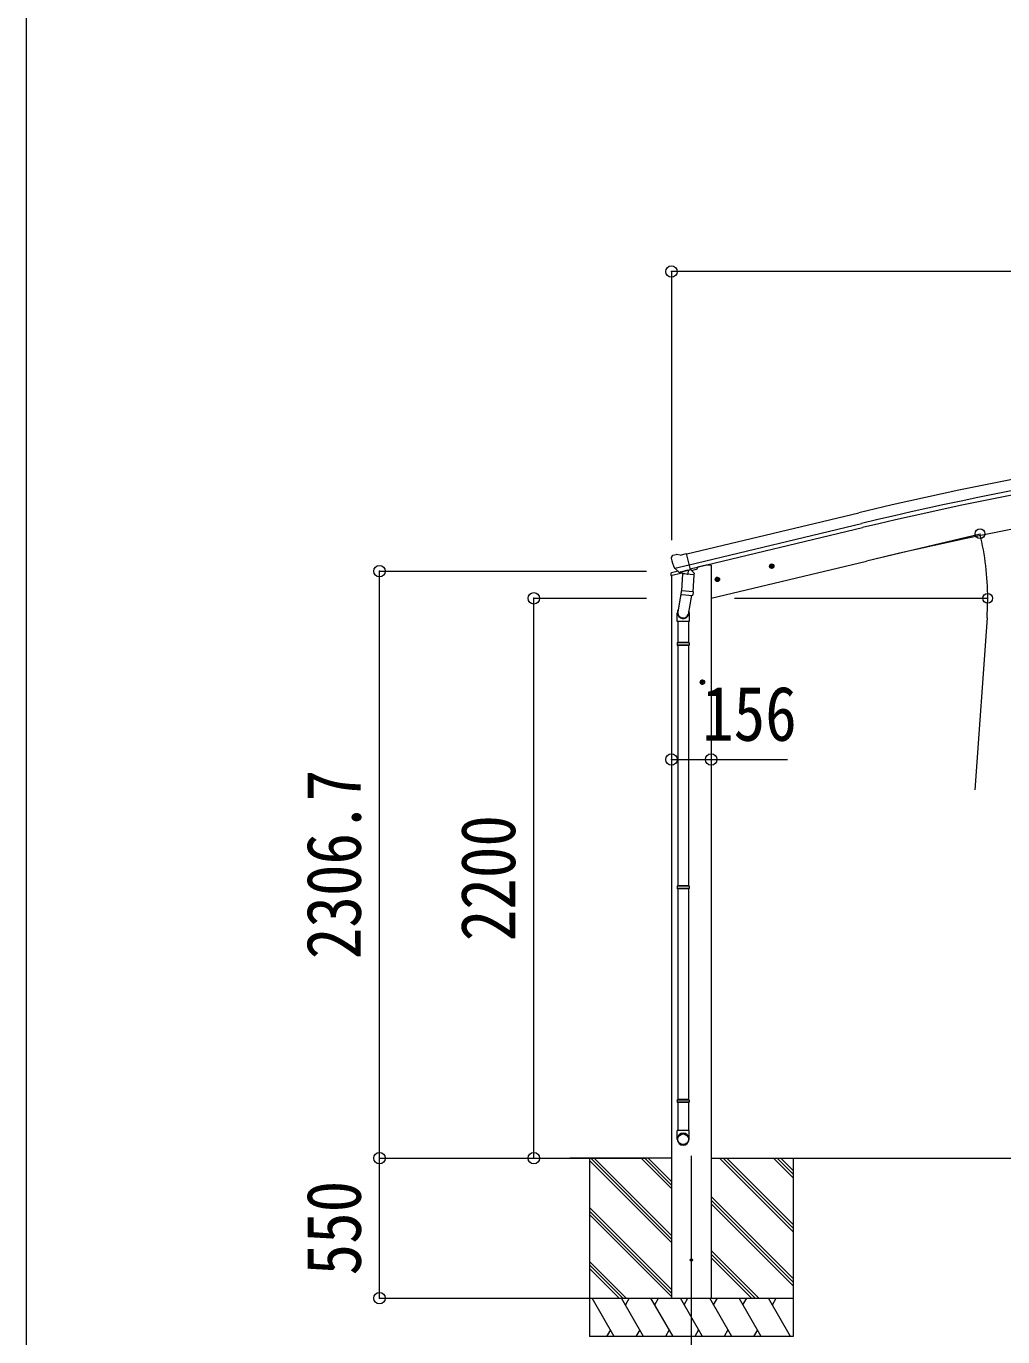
# Model space of a CAD drawing. Units: millimetres at full size. Extents: x -12578 to 12718, y -8779 to 8681.
# Drawn here: x -12578 to -8743, y -5199 to -49 of the extents above; entities that cross this region are included whole.
import ezdxf
from ezdxf.enums import TextEntityAlignment as Align

# ---------------------------------------------------------------- set-up
doc = ezdxf.new("R2010")
doc.units = ezdxf.units.MM
doc.header["$LTSCALE"] = 45
doc.header["$PDMODE"] = 32
doc.header["$PDSIZE"] = 45
for name, color, linetype, lineweight in [('0-0_0', 7, 'Continuous', 9), ('0-1_本体', 4, 'Continuous', 9), ('0-2_部品', 7, 'Continuous', 9), ('0-8_PARTS2', 2, 'Continuous', 9), ('0-A_寸法', 6, 'Continuous', 9), ('F-0_240', 7, 'Continuous', 9)]:
    doc.layers.add(name, color=color, linetype=linetype, lineweight=lineweight)
doc.styles.add('ＭＳ ゴシック', font='')
doc.styles.get('ＭＳ ゴシック').set_extended_font_data('MS Gothic')

msp = doc.modelspace()

# ---------------------------------------------------------------- linework, layer by layer
at = {"layer": '0-0_0'}
for p, q in [((-10044.02, -4497.05), (-10442.69, -4497.05)), ((-10365.77, -4497.05), (-10365.77, -5197.05)), ((-10043.52, -4828.81), (-10365.77, -4506.56)), ((-10043.52, -4814.67), (-10361.13, -4497.06)), ((-10043.52, -4800.53), (-10346.99, -4497.06)), ((-10043.52, -4616.68), (-10163.15, -4497.05)), ((-10043.52, -4602.54), (-10149.01, -4497.05)), ((-10043.52, -4588.4), (-10134.86, -4497.05)), ((-9888.02, -4497.05), (-3019.05, -4497.05)), ((-9565.77, -4786.06), (-9854.78, -4497.05)), ((-9565.77, -4771.92), (-9840.64, -4497.05)), ((-9565.77, -4757.78), (-9826.5, -4497.05)), ((-9565.77, -4573.93), (-9642.65, -4497.05)), ((-9565.77, -4559.79), (-9628.51, -4497.05)), ((-9614.35, -4497.06), (-9614.36, -4497.05)), ((-9565.77, -4545.65), (-9614.35, -4497.07)), ((-9565.77, -4497.05), (-9565.77, -5197.05)), ((-9565.77, -4969.91), (-9888.02, -4647.66)), ((-9565.77, -4984.05), (-9888.02, -4661.8)), ((-9565.77, -4998.19), (-9888.02, -4675.95)), ((-10043.52, -5012.66), (-10365.77, -4690.41)), ((-10043.52, -5026.8), (-10365.77, -4704.55)), ((-10043.52, -5040.94), (-10365.77, -4718.7)), ((-9700.76, -5047.05), (-9888.02, -4859.79)), ((-9714.9, -5047.05), (-9888.02, -4873.93)), ((-9729.04, -5047.05), (-9888.02, -4888.08)), ((-10221.26, -5047.05), (-10365.77, -4902.54)), ((-10235.4, -5047.05), (-10365.77, -4916.68)), ((-10249.54, -5047.05), (-10365.77, -4930.83)), ((-10365.77, -5047.05), (-9565.77, -5047.05)), ((-10268.88, -5197.05), (-10355.48, -5047.05)), ((-10153.41, -5197.05), (-10240.01, -5047.05)), ((-10210.01, -5047.05), (-10225.01, -5073.03)), ((-10037.94, -5197.05), (-10124.54, -5047.05)), ((-10109.54, -5073.03), (-10094.54, -5047.05)), ((-9922.47, -5197.05), (-10009.07, -5047.05)), ((-9994.07, -5073.03), (-9979.07, -5047.05)), ((-9807, -5197.05), (-9893.6, -5047.05)), ((-9878.6, -5073.03), (-9863.6, -5047.05)), ((-9691.53, -5197.05), (-9778.13, -5047.05)), ((-9763.13, -5073.03), (-9748.13, -5047.05)), ((-9576.06, -5197.05), (-9662.66, -5047.05)), ((-9647.66, -5073.03), (-9632.66, -5047.05)), ((-9565.77, -5197.05), (-10365.77, -5197.05)), ((-10283.88, -5171.07), (-10298.87, -5197.05)), ((-10168.41, -5171.07), (-10183.4, -5197.05)), ((-10052.94, -5171.07), (-10067.93, -5197.05)), ((-9937.47, -5171.07), (-9952.46, -5197.05)), ((-9822, -5171.07), (-9837, -5197.05)), ((-9706.52, -5171.07), (-9721.52, -5197.05))]:
    msp.add_line(p, q, dxfattribs=at)
at = {"layer": '0-1_本体'}
for p, q in [((-9984, -2122.82), (-9308.31, -1960.87)), ((-9973.91, -2164.8), (-9298.25, -2002.85)), ((-9969.99, -2181.17), (-9294.33, -2019.21)), ((-9888.52, -2297.05), (-9277.71, -2150.41)), ((-10044.18, -2206.02), (-10044.18, -5047.05)), ((-9888.18, -2167.05), (-9888.18, -5047.05))]:
    msp.add_line(p, q, dxfattribs=at)
msp.add_lwpolyline([(-9888.18, -2167.05), (-9908.18, -2167.05), (-9942.03, -2175.17)], dxfattribs=at)
for centre, radius, start, end in [((-5935.56, -16032.12), 14469.82, 94.97901, 103.47901), ((-5935.56, -16032.12), 14426.65, 94.97901, 103.47901), ((-5935.56, -16032.12), 14409.82, 94.97901, 103.47901), ((-5918.14, -16145.23), 14392.42, 95.00113, 103.49889)]:
    msp.add_arc(centre, radius, start, end, dxfattribs=at)
at = {"layer": '0-2_部品'}
for p, q in [((-10045.45, -2138.42), (-10045.18, -2139.57)), ((-10045.45, -2138.42), (-10045.18, -2139.57)), ((-10041.23, -2129.85), (-10045.09, -2136.14)), ((-10041.23, -2129.85), (-10045.09, -2136.14)), ((-10038.14, -2127.6), (-10024.96, -2124.43)), ((-10038.14, -2127.6), (-10024.96, -2124.43)), ((-10010.4, -2127.11), (-10023.66, -2124.41)), ((-10010.4, -2127.11), (-10023.66, -2124.41)), ((-10010.4, -2127.11), (-9984.47, -2120.88)), ((-10010.4, -2127.11), (-9984.47, -2120.88)), ((-9647.66, -2180.5), (-9652.33, -2161.05)), ((-9647.66, -2180.5), (-9652.33, -2161.05)), ((-10046.58, -2206.75), (-10003.88, -2196.5)), ((-10046.58, -2206.75), (-10003.88, -2196.5)), ((-10046.58, -2199.86), (-10046.58, -2206.75)), ((-10046.58, -2199.86), (-10046.58, -2206.75)), ((-10018.07, -2190.65), (-10044.28, -2196.95)), ((-10018.07, -2190.65), (-10044.28, -2196.95)), ((-10031.4, -2178.73), (-9973.89, -2164.92)), ((-10031.4, -2178.73), (-9973.89, -2164.92)), ((-10014.55, -2193.64), (-10030.92, -2179.15)), ((-10014.55, -2193.64), (-10030.92, -2179.15)), ((-10011.84, -2194.21), (-10004.32, -2192.4)), ((-10011.84, -2194.21), (-10004.32, -2192.4)), ((-10011, -2194.1), (-10009.47, -2193.73)), ((-10011, -2194.1), (-10009.47, -2193.73)), ((-10009.47, -2193.73), (-9972.77, -2184.92)), ((-10009.47, -2193.73), (-9972.77, -2184.92)), ((-10007.63, -2193.96), (-10007.69, -2194.7)), ((-10007.63, -2193.96), (-10007.69, -2194.7)), ((-10006.93, -2195.74), (-9981.11, -2202.18)), ((-10006.93, -2195.74), (-9981.11, -2202.18)), ((-10000.01, -2201.09), (-10004.69, -2267.92)), ((-10000.01, -2201.09), (-10004.69, -2267.92)), ((-9954.32, -2204.28), (-10000.01, -2201.09)), ((-9954.32, -2204.28), (-10000.01, -2201.09)), ((-9998.24, -2197.91), (-9998.47, -2201.2)), ((-9998.24, -2197.91), (-9998.47, -2201.2)), ((-9978.72, -2186.74), (-9979.74, -2201.35)), ((-9978.72, -2186.74), (-9979.74, -2201.35)), ((-9972.77, -2184.92), (-9971.24, -2184.55)), ((-9972.77, -2184.92), (-9971.24, -2184.55)), ((-9969.68, -2182.45), (-9968.74, -2182.51)), ((-9969.68, -2182.45), (-9968.74, -2182.51)), ((-9968.74, -2182.51), (-9955.43, -2197.83)), ((-9968.74, -2182.51), (-9955.43, -2197.83)), ((-9964.75, -2187.11), (-9945.86, -2182.57)), ((-9964.75, -2187.11), (-9945.86, -2182.57)), ((-9959, -2271.12), (-9954.32, -2204.28)), ((-9959, -2271.12), (-9954.32, -2204.28)), ((-9955.43, -2197.83), (-9955.87, -2204.17)), ((-9955.43, -2197.83), (-9955.87, -2204.17)), ((-9942.03, -2174.4), (-9942.03, -2177.71)), ((-9942.03, -2174.4), (-9942.03, -2177.71)), ((-9861.48, -2232.25), (-9866.15, -2212.8)), ((-9861.48, -2232.25), (-9866.15, -2212.8)), ((-9659.71, -2173.11), (-9640.27, -2168.44)), ((-9659.71, -2173.11), (-9640.27, -2168.44)), ((-9655.16, -2165.33), (-9657.29, -2172.53)), ((-9655.16, -2165.33), (-9657.29, -2172.53)), ((-9647.86, -2163.58), (-9655.16, -2165.33)), ((-9647.86, -2163.58), (-9655.16, -2165.33)), ((-9642.69, -2169.03), (-9647.86, -2163.58)), ((-9642.69, -2169.03), (-9647.86, -2163.58)), ((-9644.82, -2176.22), (-9642.69, -2169.03)), ((-9644.82, -2176.22), (-9642.69, -2169.03)), ((-10004.34, -2263.04), (-10018.87, -2350.81)), ((-10004.34, -2263.04), (-10018.87, -2350.81)), ((-9873.54, -2224.86), (-9854.1, -2220.19)), ((-9873.54, -2224.86), (-9854.1, -2220.19)), ((-9868.99, -2217.08), (-9871.12, -2224.28)), ((-9868.99, -2217.08), (-9871.12, -2224.28)), ((-9861.69, -2215.33), (-9868.99, -2217.08)), ((-9861.69, -2215.33), (-9868.99, -2217.08)), ((-9856.52, -2220.77), (-9861.69, -2215.33)), ((-9856.52, -2220.77), (-9861.69, -2215.33)), ((-9858.65, -2227.97), (-9856.52, -2220.77)), ((-9858.65, -2227.97), (-9856.52, -2220.77)), ((-10005.54, -2280.39), (-10004.67, -2267.93)), ((-10005.54, -2280.39), (-10004.67, -2267.93)), ((-10005.15, -2281.75), (-10005.15, -2281.75)), ((-10005.15, -2281.75), (-10005.15, -2281.75)), ((-9959, -2271.12), (-10004.69, -2267.92)), ((-9959, -2271.12), (-10004.69, -2267.92)), ((-10003.7, -2282.53), (-9962, -2285.44)), ((-10003.7, -2282.53), (-9962, -2285.44)), ((-9965.52, -2285.2), (-9978.16, -2360.13)), ((-9965.52, -2285.2), (-9978.16, -2360.13)), ((-9959.01, -2271.12), (-9959.9, -2283.81)), ((-9959.01, -2271.12), (-9959.9, -2283.81)), ((-10021.02, -2387.97), (-10021.02, -2353.62)), ((-10021.02, -2387.97), (-10021.02, -2353.62)), ((-9975.02, -2353.31), (-9975.02, -2387.97)), ((-9975.02, -2353.31), (-9975.02, -2387.97)), ((-9975.02, -2387.97), (-10021.02, -2387.97)), ((-9975.02, -2387.97), (-10021.02, -2387.97)), ((-10019.02, -2387.97), (-10019.02, -2470.49)), ((-10019.02, -2387.97), (-10019.02, -2470.49)), ((-9977.02, -2387.97), (-9977.02, -2470.49)), ((-9977.02, -2387.97), (-9977.02, -2470.49)), ((-10021.02, -2472.49), (-10020.02, -2470.49)), ((-10021.02, -2472.49), (-10020.02, -2470.49)), ((-9976.02, -2470.49), (-10020.02, -2470.49)), ((-9976.02, -2470.49), (-10020.02, -2470.49)), ((-9975.02, -2472.49), (-9976.02, -2470.49)), ((-9975.02, -2472.49), (-9976.02, -2470.49)), ((-9975.02, -2472.49), (-10021.02, -2472.49)), ((-9975.02, -2472.49), (-10021.02, -2472.49)), ((-9975.02, -2480.49), (-10021.02, -2480.49)), ((-9975.02, -2480.49), (-10021.02, -2480.49)), ((-9976.02, -2482.49), (-10020.02, -2482.49)), ((-9976.02, -2482.49), (-10020.02, -2482.49)), ((-10019.02, -2482.49), (-10019.02, -3426.68)), ((-10019.02, -2482.49), (-10019.02, -3426.68)), ((-9977.02, -2482.49), (-9977.02, -3426.68)), ((-9977.02, -2482.49), (-9977.02, -3426.68)), ((-9975.02, -2480.49), (-9976.02, -2482.49)), ((-9975.02, -2480.49), (-9976.02, -2482.49)), ((-9975.02, -2472.49), (-9975.02, -2480.49)), ((-9975.02, -2472.49), (-9975.02, -2480.49)), ((-9922.52, -2619.05), (-9929.02, -2622.8)), ((-9922.52, -2619.05), (-9929.02, -2622.8)), ((-9929.02, -2622.8), (-9929.02, -2630.3)), ((-9929.02, -2622.8), (-9929.02, -2630.3)), ((-9922.52, -2636.55), (-9922.52, -2616.55)), ((-9922.52, -2636.55), (-9922.52, -2616.55)), ((-9916.02, -2622.8), (-9922.52, -2619.05)), ((-9916.02, -2622.8), (-9922.52, -2619.05)), ((-9912.52, -2626.55), (-9932.52, -2626.55)), ((-9912.52, -2626.55), (-9932.52, -2626.55)), ((-9929.02, -2630.3), (-9922.52, -2634.06)), ((-9929.02, -2630.3), (-9922.52, -2634.06)), ((-10021.02, -3428.68), (-10020.02, -3426.68)), ((-10021.02, -3428.68), (-10020.02, -3426.68)), ((-9975.02, -3428.68), (-10021.02, -3428.68)), ((-9975.02, -3428.68), (-10021.02, -3428.68)), ((-9975.02, -3436.68), (-10021.02, -3436.68)), ((-9975.02, -3436.68), (-10021.02, -3436.68)), ((-9976.02, -3426.68), (-10020.02, -3426.68)), ((-9976.02, -3426.68), (-10020.02, -3426.68)), ((-9976.02, -3438.68), (-10020.02, -3438.68)), ((-9976.02, -3438.68), (-10020.02, -3438.68)), ((-10019.02, -3438.68), (-10019.02, -4266.6)), ((-10019.02, -3438.68), (-10019.02, -4266.6)), ((-9977.02, -3438.68), (-9977.02, -4266.6)), ((-9977.02, -3438.68), (-9977.02, -4266.6)), ((-9975.02, -3428.68), (-9976.02, -3426.68)), ((-9975.02, -3428.68), (-9976.02, -3426.68)), ((-9975.02, -3436.68), (-9976.02, -3438.68)), ((-9975.02, -3436.68), (-9976.02, -3438.68)), ((-9975.02, -3428.68), (-9975.02, -3436.68)), ((-9975.02, -3428.68), (-9975.02, -3436.68)), ((-10021.02, -4268.6), (-10020.02, -4266.6)), ((-10021.02, -4268.6), (-10020.02, -4266.6)), ((-9975.02, -4268.6), (-10021.02, -4268.6)), ((-9975.02, -4268.6), (-10021.02, -4268.6)), ((-9976.02, -4266.6), (-10020.02, -4266.6)), ((-9976.02, -4266.6), (-10020.02, -4266.6)), ((-9975.02, -4268.6), (-9976.02, -4266.6)), ((-9975.02, -4268.6), (-9976.02, -4266.6)), ((-9975.02, -4268.6), (-9975.02, -4276.6)), ((-9975.02, -4268.6), (-9975.02, -4276.6)), ((-9975.02, -4276.6), (-10021.02, -4276.6)), ((-9975.02, -4276.6), (-10021.02, -4276.6)), ((-9976.02, -4278.6), (-10020.02, -4278.6)), ((-9976.02, -4278.6), (-10020.02, -4278.6)), ((-10019.02, -4278.6), (-10019.02, -4388.6)), ((-10019.02, -4278.6), (-10019.02, -4388.6)), ((-9977.02, -4278.6), (-9977.02, -4388.6)), ((-9977.02, -4278.6), (-9977.02, -4388.6)), ((-9975.02, -4276.6), (-9976.02, -4278.6)), ((-9975.02, -4276.6), (-9976.02, -4278.6)), ((-10021.02, -4422.75), (-10021.02, -4388.6)), ((-9975.02, -4388.6), (-10021.02, -4388.6)), ((-10021.02, -4422.75), (-10021.02, -4388.6)), ((-9975.02, -4388.6), (-10021.02, -4388.6)), ((-9975.02, -4422.75), (-9975.02, -4388.6)), ((-9975.02, -4422.75), (-9975.02, -4388.6))]:
    msp.add_line(p, q, dxfattribs=at)
for points in [[(-9979.04, -2186.33), (-9969.31, -2184), (-9984.47, -2120.88)], [(-9979.04, -2186.33), (-9969.31, -2184), (-9984.47, -2120.88)], [(-10031.67, -2178.15), (-10031.08, -2178.99), (-10030.92, -2179.15)], [(-10031.67, -2178.15), (-10031.08, -2178.99), (-10030.92, -2179.15)], [(-9979.04, -2186.33), (-9979.27, -2186.48), (-10004.04, -2192.43), (-10004.32, -2192.4)], [(-9979.04, -2186.33), (-9979.27, -2186.48), (-10004.04, -2192.43), (-10004.32, -2192.4)], [(-9657.29, -2172.53), (-9652.12, -2177.97), (-9644.82, -2176.22)], [(-9657.29, -2172.53), (-9652.12, -2177.97), (-9644.82, -2176.22)], [(-9871.12, -2224.28), (-9865.95, -2229.72), (-9858.65, -2227.97)], [(-9871.12, -2224.28), (-9865.95, -2229.72), (-9858.65, -2227.97)], [(-10021.02, -2472.49), (-10021.02, -2480.49), (-10020.02, -2482.49)], [(-10021.02, -2472.49), (-10021.02, -2480.49), (-10020.02, -2482.49)], [(-9922.52, -2634.06), (-9916.02, -2630.3), (-9916.02, -2622.8)], [(-9922.52, -2634.06), (-9916.02, -2630.3), (-9916.02, -2622.8)], [(-10021.02, -3428.68), (-10021.02, -3436.68), (-10020.02, -3438.68)], [(-10021.02, -3428.68), (-10021.02, -3436.68), (-10020.02, -3438.68)], [(-10021.02, -4268.6), (-10021.02, -4276.6), (-10020.02, -4278.6)], [(-10021.02, -4268.6), (-10021.02, -4276.6), (-10020.02, -4278.6)]]:
    msp.add_lwpolyline(points, dxfattribs=at)
for centre, radius in [((-9649.99, -2170.78), 8.5), ((-9649.99, -2170.78), 8.5), ((-9863.82, -2222.53), 8.5), ((-9863.82, -2222.53), 8.5), ((-9649.99, -2170.78), 7.7), ((-9649.99, -2170.78), 7.7), ((-9649.99, -2170.78), 6.5), ((-9649.99, -2170.78), 6.5), ((-9863.82, -2222.53), 7.7), ((-9863.82, -2222.53), 7.7), ((-9863.82, -2222.53), 6.5), ((-9863.82, -2222.53), 6.5), ((-9922.52, -2626.55), 8.5), ((-9922.52, -2626.55), 8.5), ((-9922.52, -2626.55), 7.7), ((-9922.52, -2626.55), 7.7), ((-9922.52, -2626.55), 6.5), ((-9922.52, -2626.55), 6.5)]:
    msp.add_circle(centre, radius, dxfattribs=at)
at = {"layer": '0-2_部品', "color": 4}
msp.add_circle((-9966.27, -4897.05), 4.5, dxfattribs=at)
msp.add_circle((-9966.27, -4897.05), 4.5, dxfattribs=at)
at = {"layer": '0-2_部品'}
for centre, radius, start, end in [((-9848.37, -2092.32), 202.4, 193.5, 205.09125), ((-9848.37, -2092.32), 202.4, 193.5, 205.09125), ((-10036.97, -2132.46), 5, 103.5, 148.5), ((-10036.97, -2132.46), 5, 103.5, 148.5), ((-10024.25, -2127.35), 3, 78.5, 103.5), ((-10024.25, -2127.35), 3, 78.5, 103.5), ((-10043.58, -2199.86), 3, 103.5, 180), ((-10043.58, -2199.86), 3, 103.5, 180), ((-10011.12, -2193.61), 0.5, 248.23754, 283.5), ((-10011.12, -2193.61), 0.5, 248.23754, 283.5), ((-10008.13, -2193.92), 0.5, 356, 103.5), ((-10008.13, -2193.92), 0.5, 356, 103.5), ((-10006.69, -2194.77), 1, 176, 256), ((-10006.69, -2194.77), 1, 176, 256), ((-9980.76, -2201.21), 1.03, 250.03897, 351.96569), ((-9980.76, -2201.21), 1.03, 250.03897, 351.96569), ((-9978.12, -2186.83), 0.604, 100.59842, 172.20595), ((-9978.12, -2186.83), 0.604, 100.59842, 172.20595), ((-9971.35, -2184.07), 0.5, 283.5, 318.76246), ((-9971.35, -2184.07), 0.5, 283.5, 318.76246), ((-9947.03, -2177.71), 5, 283.5, 0), ((-9947.03, -2177.71), 5, 283.5, 0), ((-10003.6, -2280.56), 1.95, 175.04017, 217.47766), ((-10003.6, -2280.56), 1.95, 175.04017, 217.47766), ((-10003.56, -2280.53), 2, 217.40962, 266), ((-10003.56, -2280.53), 2, 217.40962, 266), ((-9961.86, -2283.45), 2, 266, 349.46843), ((-9961.86, -2283.45), 2, 266, 349.46843)]:
    msp.add_arc(centre, radius, start, end, dxfattribs=at)
for centre, major_axis, ratio, start_param, end_param in [((-10042.53, -2137.71), (-1.57, -2.57), 0.99628, 4.712389, 5.4996506), ((-10042.53, -2137.71), (-1.57, -2.57), 0.99628, 4.712389, 5.4996506), ((-10012.56, -2191.38), (-0.73, -2.92), 0.997631, 5.8041905, 6.6006116), ((-10012.56, -2191.38), (-0.73, -2.92), 0.997631, 5.8041905, 6.6006116), ((-10012.5, -2191.16), (2.63, 3.16), 0.650902, 4.0958226, 4.1686332), ((-10012.5, -2191.16), (2.63, 3.16), 0.650902, 4.0958226, 4.1686332), ((-10012.53, -2191.28), (-0.73, -2.92), 0.997631, 0.3902369, 0.4789948), ((-10012.53, -2191.28), (-0.73, -2.92), 0.997631, 0.3902369, 0.4789948), ((-9998.02, -2353.31), (23, 0), 0.996195, 2.5560258, 6.5663028), ((-9998.02, -2353.31), (23, 0), 0.996195, 2.5560258, 6.5663028), ((-9998.02, -2353.31), (21, 0), 0.996195, 2.9349147, 5.9512394), ((-9998.02, -2353.31), (21, 0), 0.996195, 2.9349147, 5.9512394), ((-9998.02, -4421), (-23, 0), 0.996195, 3.1415927, 6.2831853), ((-9998.02, -4421), (-23, 0), 0.996195, 3.1415927, 6.2831853), ((-9998.02, -4422.75), (-23, 0), 0.996195, 3.1415927, 6.2831853), ((-9998.02, -4422.75), (-23, 0), 0.996195, 3.1415927, 6.2831853), ((-9998.02, -4422.75), (0, -23.43), 0.981806, 4.712389, 7.8539816), ((-9998.02, -4422.75), (0, -23.43), 0.981806, 4.712389, 7.8539816)]:
    msp.add_ellipse(centre, major_axis=major_axis, ratio=ratio, start_param=start_param, end_param=end_param, dxfattribs=at)
msp.add_ellipse((-9998.02, -4422.75), major_axis=(21, 0), ratio=0.996195, dxfattribs=at)
msp.add_ellipse((-9998.02, -4422.75), major_axis=(21, 0), ratio=0.996195, dxfattribs=at)
at = {"layer": '0-8_PARTS2'}
msp.add_line((-9966.27, -4487.84), (-9966.27, -5338.08), dxfattribs=at)
at = {"layer": '0-A_寸法'}
for p, q in [((-10044.18, -1013.16), (-10044.18, -2067.97)), ((-2862.18, -1013.16), (-10044.18, -1013.16)), ((-9277.54, -2150.37), (-8831.01, -2043.17)), ((-11190.69, -4497.05), (-11190.69, -2190.3)), ((-11190.69, -2190.3), (-10141.6, -2190.3)), ((-10584.46, -2297.05), (-10141.6, -2297.05)), ((-10584.46, -4497.05), (-10584.46, -2297.05)), ((-9795.99, -2297.05), (-8800.96, -2297.05)), ((-8804.65, -2373.5), (-8852.3, -3049.02)), ((-10044.18, -2930.28), (-9888.18, -2930.28)), ((-9888.18, -2930.28), (-9588.18, -2930.28)), ((-11190.69, -4497.05), (-10584.46, -4497.05)), ((-11190.69, -5047.05), (-11190.69, -4497.05)), ((-10584.46, -4497.05), (-10141.6, -4497.05)), ((-11190.69, -5047.05), (-10365.77, -5047.05))]:
    msp.add_line(p, q, dxfattribs=at)
for centre in [(-8831.98, -2043.4), (-8801.96, -2297.05)]:
    msp.add_circle(centre, 19.12, dxfattribs=at)
for start, end in [(0, 13.5), (355.9652, 0)]:
    msp.add_arc((-9888.52, -2297.05), 1086.56, start, end, dxfattribs=at)
for p in [(-10044.18, -1013.16), (-11190.69, -2190.3), (-10584.46, -2297.05), (-10044.18, -2930.28), (-9888.18, -2930.28), (-11190.69, -4497.05), (-10584.46, -4497.05), (-11190.69, -5047.05)]:
    msp.add_point(p, dxfattribs=at)
at = {"layer": 'F-0_240', "color": 5}
msp.add_line((-12578.18, 8681.02), (-12578.18, -8778.98), dxfattribs=at)

# ---------------------------------------------------------------- texts
at = {"layer": '0-A_寸法', "color": 7, "style": 'ＭＳ ゴシック', "width": 0.85}
msp.add_text('156', height=214.4, dxfattribs=at).set_placement((-9923.81, -2921.28), align=Align.BOTTOM_LEFT)
for s, p in [('2306.7', (-11199.69, -3714.93)), ('2200', (-10593.46, -3644.55)), ('550', (-11199.69, -4957.68))]:
    msp.add_text(s, height=214.4, rotation=90, dxfattribs=at).set_placement(p, align=Align.BOTTOM_LEFT)

doc.saveas('drawing.dxf')
